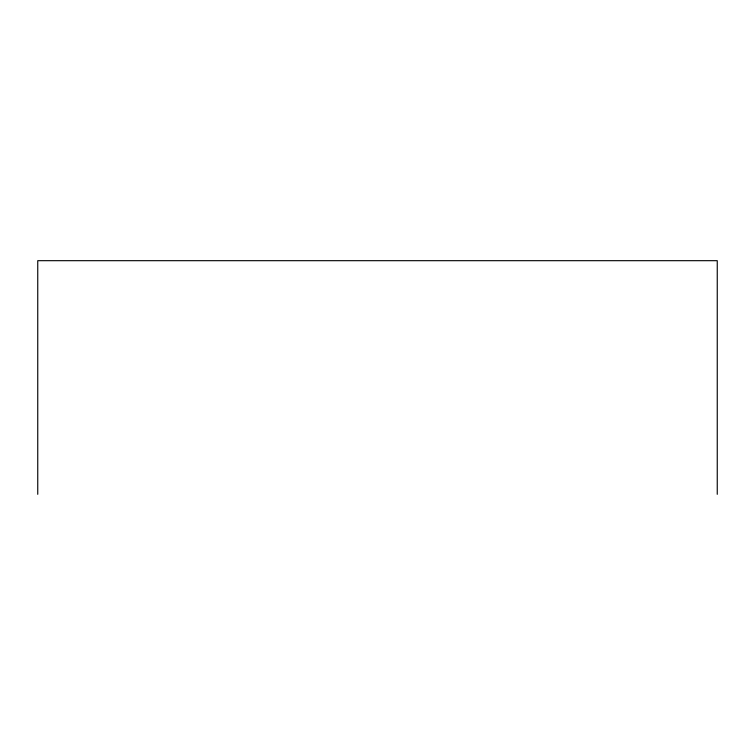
<?xml version="1.0" encoding="UTF-8"?>
<svg xmlns="http://www.w3.org/2000/svg" width="755" height="755" viewBox="0 0 755 755"><rect width="100%" height="100%" fill="white"/><g stroke="black" fill="none" stroke-linecap="round" stroke-linejoin="round"><path stroke-width="1.13" d="M717.25 494.317L717.25 260.683L37.75 260.683L37.75 494.317"/></g></svg>
